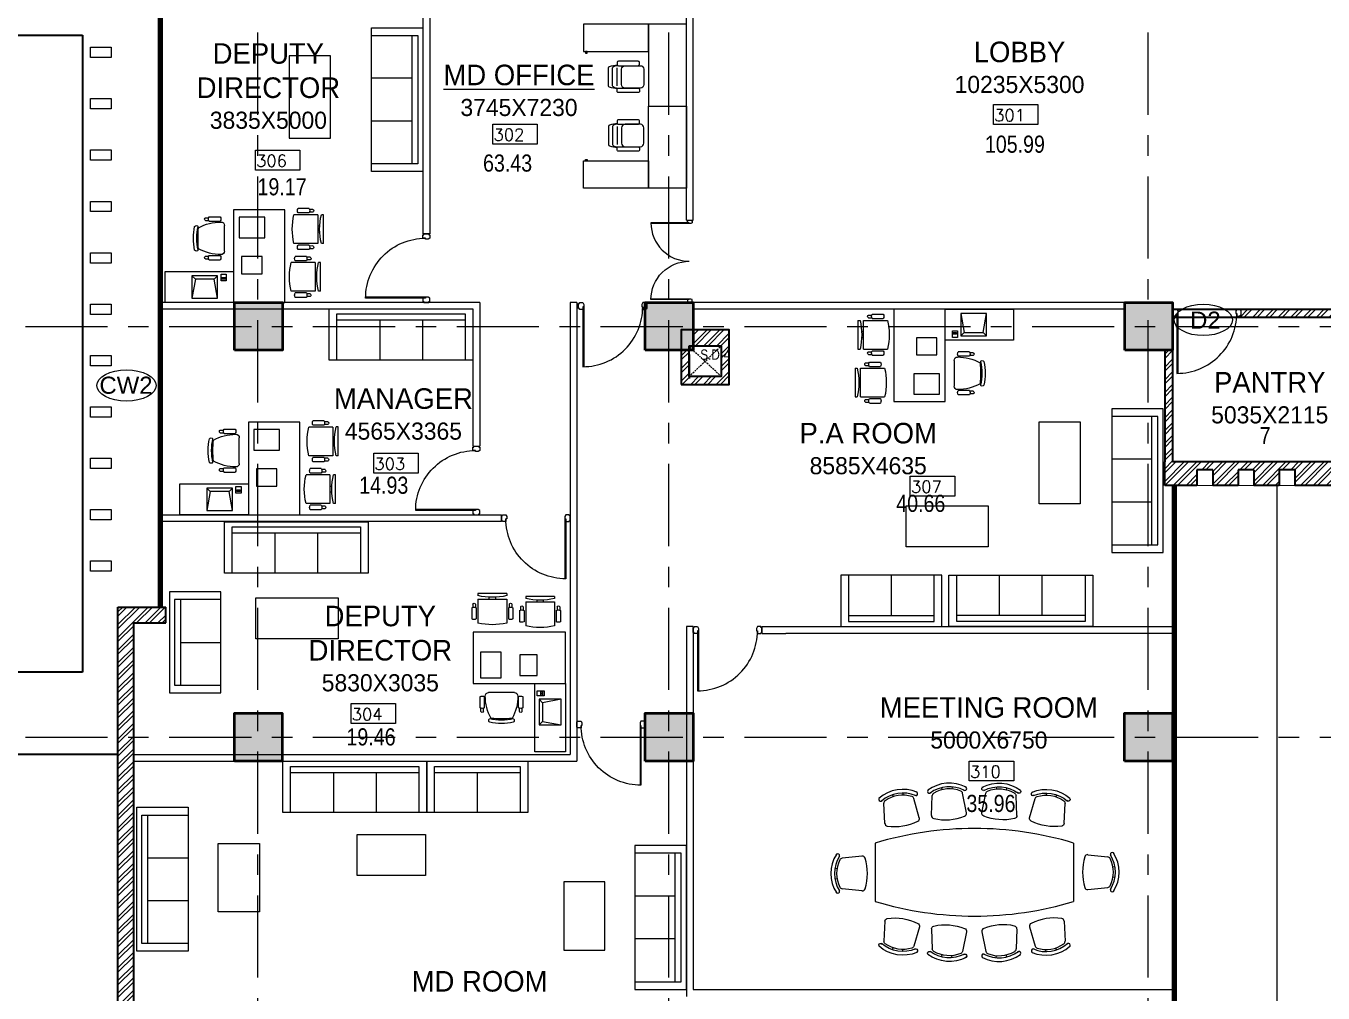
# Model space of a CAD drawing. Header units: millimetres. Extents: x 24487468 to 24959437, y -333213 to 842934.
# Drawn here: x 24724852 to 24743793, y 115436 to 129557 of the extents above; entities that cross this region are included whole.
import ezdxf

# ---------------------------------------------------------------- set-up
doc = ezdxf.new("R2010")
doc.units = ezdxf.units.MM
doc.header["$MEASUREMENT"] = 0
doc.linetypes.add('Centreline', pattern=[21, 12, -3, 3, -3])
doc.linetypes.add('DASHED2', pattern=[0.375, 0.25, -0.125])
doc.layers.get('0').update_dxf_attribs({"lineweight": 5})
for name, color, linetype, lineweight in [('A 0.13 dw', 175, 'Continuous', 5), ('A 0.13furniture', 30, 'Continuous', 0), ('AREA', 7, 'Continuous', 5), ('COLUMN', 12, 'Continuous', 40), ('HACTH', 8, 'Continuous', 0), ('hatch', 9, 'Continuous', 0), ('p1 plan grid lck', 6, 'Continuous', 5), ('room number', 99, 'Continuous', 20), ('text', 7, 'Continuous', 15), ('TEXT ROOM', 3, 'Continuous', 15), ('wall', 53, 'Continuous', 15), ('Wall1', 37, 'Continuous', 30), ('WALL2', 4, 'Continuous', 15), ('win shutters', 140, 'Continuous', 25)]:
    doc.layers.add(name, color=color, linetype=linetype, lineweight=lineweight)
doc.styles.add('arial', font='times.ttf')
doc.styles.add('ATTR', font='romans.shx', dxfattribs={"width": 0.8, "height": 0.48})
doc.styles.add('LABEL', font='arial.ttf', dxfattribs={"height": 18})
doc.styles.add('ordinary', font='arial.ttf')
doc.styles.add('ROMANS', font='romans__.ttf')
doc.styles.add('Tahoma', font='technic_.ttf')

# ---------------------------------------------------------------- blocks, each defined once
blk = doc.blocks.new('column 350')
at = {"layer": 'COLUMN', "ltscale": 100}
h = blk.add_hatch(color=256, dxfattribs=at)
h.dxf.hatch_style = 1
h.paths.add_polyline_path([(1327.5, 1037.5), (627.5, 1037.5), (627.5, 337.5), (1327.5, 337.5)])
blk.add_lwpolyline([(627.5, 1037.5), (1327.5, 1037.5), (1327.5, 337.5), (627.5, 337.5)], close=True, dxfattribs=at)
blk = doc.blocks.new('GHE3')
for p, q in [((-240, -75), (-208, -347)), ((240, -75), (208, -347)), ((-72, -445), (-67, -417)), ((72, -445), (67, -417))]:
    blk.add_line(p, q)
for centre, radius, start, end in [((0, -723), 723, 72.9702, 107.0298), ((-200, -70), 40, 107.0298, 186.638), ((200, -70), 40, 353.362, 72.9702), ((-168, -342), 40, 186.638, 243.2448), ((168, -342), 40, 296.7552, 353.362), ((-244, -407), 25.7, 44.8037, 252.3226), ((0, -8), 493, 237.851, 302.149), ((0, -8), 443, 237.7706, 302.2294), ((0, -8), 414, 243.2448, 296.7552), ((244, -407), 25.7, 287.6774, 135.1963)]:
    blk.add_arc(centre, radius, start, end)
blk = doc.blocks.new('A$C5AC834D6')
at = {"layer": 'A 0.13furniture'}
for p, q in [((1051, 2740), (1062, 2708)), ((1220, 2767), (1219, 2733)), ((1846, 2854), (1855, 2821)), ((2017, 2867), (2014, 2833)), ((2249, 2445), (2186, 2764)), ((925, 2275), (911, 2600)), ((1485, 2365), (1397, 2678)), ((1683, 2401), (1695, 2725)), ((771, 1955), (771, 1007)), ((3989, 1955), (3989, 1007)), ((555, 1745), (232, 1708)), ((4221, 1767), (4543, 1730)), ((116, 1547), (150, 1541)), ((4660, 1569), (4626, 1563)), ((116, 1376), (150, 1382)), ((4660, 1398), (4626, 1404)), ((555, 1178), (232, 1215)), ((4221, 1200), (4543, 1237)), ((3835, 687), (3849, 362)), ((2501, 517), (2564, 198)), ((3067, 561), (3055, 237)), ((3275, 597), (3363, 284)), ((3540, 195), (3541, 229)), ((3709, 222), (3698, 254)), ((2734, 95), (2736, 129)), ((2904, 109), (2895, 141))]:
    blk.add_line(p, q, dxfattribs=at)
for centre, radius, start, end in [((1217, 2243), 583, 66.9542, 131.2521), ((1217, 2243), 524, 66.8737, 131.3326), ((1428, 2755), 30.5, 233.9068, 81.4258), ((1647, 2793), 30.5, 112.1715, 319.6904), ((1972, 2345), 583, 62.3451, 126.6431), ((1972, 2345), 524, 62.2646, 126.7235), ((1742, 2723), 47.4, 121.2492, 177.856), ((1972, 2345), 490, 67.7389, 121.2492), ((2140, 2755), 47.4, 11.1321, 67.7389), ((2223, 2838), 30.5, 229.2977, 76.8167), ((857, 2664), 30.5, 116.7805, 324.2995), ((958, 2602), 47.4, 125.8583, 182.4651), ((1217, 2243), 490, 72.348, 125.8583), ((1352, 2665), 47.4, 15.7412, 72.348), ((1440, 2352), 47.4, 296.1329, 15.7412), ((1730, 2399), 47.4, 177.856, 257.4643), ((1906, 3188), 856, 257.4643, 291.5239), ((2202, 2436), 47.4, 291.5239, 11.1321), ((2380, -3395), 5587, 73.262, 106.738), ((972, 2278), 47.4, 182.4651, 262.0733), ((1083, 3079), 856, 262.0733, 296.1329), ((633, 1461), 583, 147.851, 212.149), ((633, 1461), 524, 147.7706, 212.2294), ((161, 1750), 30.5, 314.8037, 162.3226), ((238, 1661), 47.4, 96.638, 153.2448), ((560, 1698), 47.4, 17.0298, 96.638), ((-213, 1461), 856, 342.9702, 17.0298), ((4989, 1483), 856, 162.9702, 197.0298), ((4215, 1720), 47.4, 83.362, 162.9702), ((4538, 1683), 47.4, 26.7552, 83.362), ((4143, 1483), 490, 333.2448, 26.7552), ((4615, 1772), 30.5, 17.6774, 225.1963), ((4143, 1483), 524, 327.7706, 32.2294), ((4143, 1483), 583, 327.851, 32.149), ((633, 1461), 490, 153.2448, 206.7552), ((4538, 1284), 47.4, 276.638, 333.2448), ((161, 1173), 30.5, 197.6774, 45.1963), ((238, 1262), 47.4, 206.7552, 263.362), ((560, 1225), 47.4, 263.362, 342.9702), ((4215, 1247), 47.4, 197.0298, 276.638), ((4615, 1195), 30.5, 134.8037, 342.3226), ((2380, 6358), 5587, 253.262, 286.738), ((3320, 610), 47.4, 116.1329, 195.7412), ((3677, -116), 856, 82.0733, 116.1329), ((3788, 685), 47.4, 2.4651, 82.0733), ((2548, 526), 47.4, 111.5239, 191.1321), ((2844, -226), 856, 77.4643, 111.5239), ((3020, 563), 47.4, 357.856, 77.4643), ((3008, 239), 47.4, 301.2492, 357.856), ((3332, 207), 30.5, 53.9068, 261.4258), ((3543, 719), 583, 246.9542, 311.2521), ((3543, 719), 524, 246.8737, 311.3326), ((3409, 297), 47.4, 195.7412, 252.348), ((3543, 719), 490, 252.348, 305.8583), ((3802, 360), 47.4, 305.8583, 2.4651), ((3903, 298), 30.5, 296.7805, 144.2995), ((2527, 124), 30.5, 49.2977, 256.8167), ((2778, 617), 583, 242.3451, 306.6431), ((2778, 617), 524, 242.2646, 306.7235), ((2610, 208), 47.4, 191.1321, 247.7389), ((2778, 617), 490, 247.7389, 301.2492), ((3103, 169), 30.5, 292.1715, 139.6904)]:
    blk.add_arc(centre, radius, start, end, dxfattribs=at)
at = {"layer": 'A 0.13furniture', "yscale": 1.184075891309476, "zscale": 1.184075891312793}
for p, xscale, rotation in [((2777, 2335), -1.184075891309513, 175.5059231197664), ((3541, 2233), -1.184075891313681, 170.8968599599505), ((1219, 729), -1.184075891313681, 350.8968599599505), ((1973, 627), -1.184075891309513, 355.5059231197664)]:
    blk.add_blockref('GHE3', p, dxfattribs=dict(at, xscale=xscale, rotation=rotation))
blk = doc.blocks.new('md1')
at = {"layer": 'A 0.13 dw'}
for p, q in [((-924, 1799), (-936, 1799)), ((-936, 1799), (-936, 1748)), ((-924, 1811), (-924, 1799)), ((-848, 1811), (-924, 1811)), ((-848, 1799), (-848, 1811)), ((-836, 1799), (-848, 1799)), ((-836, 1748), (-836, 1799)), ((-936, 1748), (-911, 1736)), ((-911, 1736), (-874, 1736)), ((-874, 1736), (-874, 1748)), ((-874, 1748), (-836, 1748)), ((-874, 1748), (0, 1748)), ((-874, 1736), (0, 1736)), ((-936, 0), (-911, 12)), ((-936, -51), (-936, 0)), ((-911, 12), (-874, 12)), ((-874, 12), (-874, 0)), ((-874, 12), (0, 12)), ((-874, 0), (-836, 0)), ((-874, 0), (0, 0)), ((-836, 0), (-836, -51)), ((-924, -51), (-936, -51)), ((-924, -63), (-924, -51)), ((-848, -63), (-924, -63)), ((-836, -51), (-848, -51)), ((-848, -51), (-848, -63))]:
    blk.add_line(p, q, dxfattribs=at)
for points in [[(0, 1748), (0, 1748, -0.414214), (-874, 874)], [(0, 0), (0, 0, 0.414214), (-874, 874)]]:
    blk.add_lwpolyline(points, format="xyb", dxfattribs=at)
blk = doc.blocks.new('Door1000-flat-3')
at = {"layer": 'A 0.13 dw'}
for p, q in [((-38, 0), (-38, -12)), ((38, 0), (-38, 0)), ((-38, -12), (-50, -12)), ((-50, -12), (-50, -63)), ((-50, -63), (-25, -75)), ((-25, -75), (12, -75)), ((12, -75), (12, -63)), ((12, -63), (50, -63)), ((38, -12), (38, 0)), ((50, -12), (38, -12)), ((50, -63), (50, -12)), ((-50, -937), (-25, -925)), ((-50, -988), (-50, -937)), ((-25, -925), (12, -925)), ((12, -925), (12, -937)), ((12, -925), (886, -925)), ((12, -937), (50, -937)), ((12, -937), (886, -937)), ((50, -937), (50, -988)), ((-38, -988), (-50, -988)), ((-38, -1000), (-38, -988)), ((38, -1000), (-38, -1000)), ((50, -988), (38, -988)), ((38, -988), (38, -1000))]:
    blk.add_line(p, q, dxfattribs=at)
blk.add_lwpolyline([(886, -937), (886, -937, 0.414214), (12, -63)], format="xyb", dxfattribs=at)
blk = doc.blocks.new('*U36')
at = {"layer": 'room number'}
blk.add_lwpolyline([(46, 40), (46, 240), (491, 240), (491, 40)], close=True, dxfattribs=at)
at = {"layer": 'room number', "style": 'ROMANS'}
blk.add_attdef('ROOM_NUM', (53, 73), '', height=120, dxfattribs=at)
blk = doc.blocks.new('tt1')
at = {"layer": 'A 0.13furniture'}
for p, q in [((-1136, 904), (-1136, 641)), ((-1078, 902), (-1078, 639)), ((-1012, 901), (-1012, 640))]:
    blk.add_line(p, q, dxfattribs=at)
for points in [[(0, 0), (-552, 0), (-552, 1198), (0, 1198)], [(-552, 0), (-1502, 0), (-1502, 400), (-552, 400)], [(-1450, 400), (-1474, 400), (-1474, 422), (-1450, 422)]]:
    blk.add_lwpolyline(points, close=True, dxfattribs=at)
for points in [[(-993, 934), (-706, 934, 0.414214), (-686, 953), (-686, 979, 0.414214), (-706, 999), (-993, 999, 0.414214), (-1012, 979), (-1012, 953, 0.414214)], [(-673, 934), (-895, 934, 0.414214), (-947, 881), (-947, 660, 0.414214), (-895, 607), (-673, 607, 0.414214), (-621, 660), (-621, 881, 0.414214)], [(-993, 607), (-706, 607, -0.414214), (-686, 588), (-686, 562, -0.414214), (-706, 542), (-993, 542, -0.414214), (-1012, 562), (-1012, 588, -0.414214)]]:
    blk.add_lwpolyline(points, format="xyb", close=True, dxfattribs=at)
for centre, radius, start, end in [((-1117, 904), 19.6, 110.5247, 180), ((-1022, 650), 290, 87.2024, 110.5247), ((-1058, 902), 19.6, 125.6622, 180), ((-1008, 832), 106, 88.5058, 125.6622), ((-1117, 637), 19.6, 180, 249.4753), ((-1022, 891), 290, 249.4753, 272.7976), ((-1058, 639), 19.6, 180, 234.3378), ((-1008, 709), 106, 234.3378, 271.4942)]:
    blk.add_arc(centre, radius, start, end, dxfattribs=at)
blk = doc.blocks.new("84'' Sofa-flat-3-flat-1")
at = {"layer": 'A 0.13furniture'}
for p, q in [((-1987.5, -75), (-1987.5, -749.999925)), ((-112.5, -75), (-1987.5, -75)), ((-112.5, -162.5), (-1987.5, -162.5)), ((-1362.5, -162.5), (-1362.5, -749.999925)), ((-737.5, -162.5), (-737.5, -749.999925)), ((-112.5, -749.999925), (-112.5, -75))]:
    blk.add_line(p, q, dxfattribs=at)
blk.add_lwpolyline([(0, -749.999925), (0, 0), (-2100, 0), (-2100, -749.999925)], close=True, dxfattribs=at)
at = {"layer": 'A 0.13furniture', "style": 'ATTR', "text_generation_flag": 4, "width": 0.8, "flags": 9}
blk.add_attdef('ESTCODE', (0, 0), '', height=0.42, rotation=180, dxfattribs=at)
blk = doc.blocks.new('Production Armchair 1-flat-3-flat-1')
at = {"layer": 'A 0.13furniture'}
for p, q in [((175, 302), (224, 302)), ((175, 262), (225, 262)), ((231, 315), (393, 315)), ((231, 250), (393, 250)), ((454, 189), (454, -188)), ((175, -261), (225, -261)), ((175, -300), (224, -300)), ((231, -248), (393, -248)), ((231, -313), (393, -313))]:
    blk.add_line(p, q, dxfattribs=at)
for centre, radius, start, end in [((402, -433), 672, 89.8784, 119.0931), ((185, 282), 21.8, 114.8953, 245.3358), ((284, 282), 62.8, 148.9511, 211.0489), ((340, 282), 62.8, 328.9511, 31.0489), ((405, 190), 48.9, 359.252, 92.1864), ((804, 0), 804, 167.6021, 192.3979), ((44, 156), 30.3, 34.2916, 145.7084), ((854, 0), 804, 167.6021, 192.3979), ((1965, 0), 1896, 175.3453, 184.606), ((44, -156), 30.3, 214.2902, 325.7098), ((402, 435), 672, 240.894, 270.1219), ((405, -188), 48.9, 267.8132, 0.748), ((185, -280), 21.8, 114.6645, 245.1044), ((284, -281), 62.8, 148.9511, 211.0489), ((340, -281), 62.8, 328.9511, 31.0489)]:
    blk.add_arc(centre, radius, start, end, dxfattribs=at)
at = {"layer": 'A 0.13furniture', "style": 'ATTR', "text_generation_flag": 4, "width": 0.8, "flags": 9}
blk.add_attdef('ESTCODE', (0, 0), '', height=0.126, rotation=270, dxfattribs=at)
blk = doc.blocks.new('Executive Armchair 1-flat-5-flat-1')
at = {"layer": 'A 0.13furniture'}
for p, q in [((-80.00175, 209.8875), (-430.05475, 209.8875)), ((-207.9205, 299.7425), (-369.9195, 299.7425)), ((-207.9205, 234.94), (-369.9195, 234.94)), ((-152.609, 286.8125), (-201.71775, 286.7925)), ((-152.68875, 247.275), (-200.6105, 247.28)), ((-80.00175, -209.89), (-80.00175, 209.8875)), ((0, 210), (-30.0025, 210)), ((0, 210), (0, -210)), ((-53.85975, 45), (-80.00175, 45)), ((-80.00175, -45), (-53.8405, -45)), ((-80.00175, -209.89), (-430.001, -209.89)), ((-207.9205, -234.9425), (-369.9195, -234.9425)), ((-207.9205, -299.745), (-369.9195, -299.745)), ((-152.609, -286.815), (-201.71775, -286.795)), ((-152.68875, -247.2775), (-200.6105, -247.2825)), ((0, -210), (-30.0025, -210))]:
    blk.add_line(p, q, dxfattribs=at)
for centre, radius, start, end in [((439.44675, 0.11), 894.44925, 166.435999999, 193.5788), ((-316.09875, 267.3425), 62.82115, 148.951400001, 211.048700002), ((-261.74125, 267.3425), 62.82123, 328.951400001, 31.04859), ((-161.7745, 267.0625), 21.77348, 294.664000001, 65.104889999), ((839.5795, 0), 894.58, 166.423299999, 193.576700001), ((-316.099, -267.3425), 62.821, 148.951299998, 211.048700002), ((-261.741, -267.3425), 62.821, 328.951299998, 31.04867), ((-161.7745, -267.065), 21.77342, 294.894900003, 65.336150001)]:
    blk.add_arc(centre, radius, start, end, dxfattribs=at)
at = {"layer": 'A 0.13furniture', "style": 'ATTR', "text_generation_flag": 4, "width": 0.8, "flags": 9}
blk.add_attdef('ESTCODE', (0, 0), '', height=0.1199, rotation=90, dxfattribs=at)
blk = doc.blocks.new('Executive Armchair 1-flat-6-flat-1')
at = {"layer": 'A 0.13furniture'}
for p, q in [((-80.00175, 209.8875), (-430.05475, 209.8875)), ((-207.9205, 299.7425), (-369.9195, 299.7425)), ((-207.9205, 234.94), (-369.9195, 234.94)), ((-152.609, 286.8125), (-201.71775, 286.7925)), ((-152.68875, 247.275), (-200.6105, 247.28)), ((-80.00175, -209.89), (-80.00175, 209.8875)), ((0, 210), (-30.0025, 210)), ((0, 210), (0, -210)), ((-53.85975, 45), (-80.00175, 45)), ((-80.00175, -45), (-53.8405, -45)), ((-80.00175, -209.89), (-430.001, -209.89)), ((-207.9205, -234.9425), (-369.9195, -234.9425)), ((-207.9205, -299.745), (-369.9195, -299.745)), ((-152.609, -286.815), (-201.71775, -286.795)), ((-152.68875, -247.2775), (-200.6105, -247.2825)), ((0, -210), (-30.0025, -210))]:
    blk.add_line(p, q, dxfattribs=at)
for centre, radius, start, end in [((439.44675, 0.11), 894.44925, 166.435999999, 193.5788), ((-316.09875, 267.3425), 62.82115, 148.951400001, 211.048700002), ((-261.74125, 267.3425), 62.82123, 328.951400001, 31.04859), ((-161.7745, 267.0625), 21.77348, 294.664000001, 65.104889999), ((839.5795, 0), 894.58, 166.423299999, 193.576700001), ((-316.099, -267.3425), 62.821, 148.951299998, 211.048700002), ((-261.741, -267.3425), 62.821, 328.951299998, 31.04867), ((-161.7745, -267.065), 21.77342, 294.894900003, 65.336150001)]:
    blk.add_arc(centre, radius, start, end, dxfattribs=at)
at = {"layer": 'A 0.13furniture', "style": 'ATTR', "text_generation_flag": 4, "width": 0.8, "flags": 9}
blk.add_attdef('ESTCODE', (0, 0), '', height=0.1199, rotation=90, dxfattribs=at)
blk = doc.blocks.new('ASD-flat-1-flat-1')
at = {"layer": 'A 0.13furniture'}
for p, q in [((552383, -73628), (551383, -73628)), ((551383, -73628), (551383, -74078)), ((551777, -74017), (551777, -73692)), ((551827, -73967), (551777, -73692)), ((551777, -73692), (552152, -73692)), ((552152, -73692), (552102, -73967)), ((552152, -73692), (552152, -74017)), ((551777, -74017), (551827, -73967)), ((552152, -74017), (551777, -74017)), ((552102, -73967), (551827, -73967)), ((552102, -73967), (552152, -74017)), ((552202, -73942), (552202, -74042)), ((552277, -73942), (552202, -73942)), ((552202, -74042), (552277, -74042)), ((552214, -73967), (552214, -73992)), ((552264, -73967), (552214, -73967)), ((552214, -73992), (552264, -73992)), ((552239, -73967), (552239, -73992)), ((552264, -73992), (552264, -73967)), ((552277, -74042), (552277, -73942)), ((551383, -74078), (552383, -74078))]:
    blk.add_line(p, q, dxfattribs=at)
for points in [[(553133, -73628), (553133, -74978), (552383, -74978), (552383, -73628)], [(552801, -74296), (552501, -74296), (552501, -74046), (552801, -74046)], [(552839, -74871), (552464, -74871), (552464, -74571), (552839, -74571)]]:
    blk.add_lwpolyline(points, close=True, dxfattribs=at)
for name, p in [('Executive Armchair 1-flat-6-flat-1', (553655, -74001)), ('Production Armchair 1-flat-3-flat-1', (551797, -74565)), ('Executive Armchair 1-flat-5-flat-1', (553696, -74699))]:
    blk.add_blockref(name, p, dxfattribs=at)
at = {"layer": 'A 0.13furniture', "style": 'ATTR', "width": 0.8, "flags": 9}
blk.add_attdef('ESTCODE', (551777, -73692), '', height=0.00147, dxfattribs=at)
blk = doc.blocks.new('s11')
at = {"layer": 'A 0.13furniture'}
for p, q in [((-1363, 675), (-1363, 0)), ((-113, 675), (-1363, 675)), ((-1363, 587), (-1363, 0)), ((-113, 587), (-1363, 587)), ((-738, 587), (-738, 0)), ((-113, 0), (-113, 675))]:
    blk.add_line(p, q, dxfattribs=at)
blk.add_lwpolyline([(0, 0), (0, 750), (-1475, 750), (-1475, 0)], close=True, dxfattribs=at)
at = {"layer": 'A 0.13furniture', "style": 'ATTR', "text_generation_flag": 4, "width": 0.8, "flags": 9}
blk.add_attdef('ESTCODE', (0, 750), '', height=0.42, rotation=180, dxfattribs=at)

msp = doc.modelspace()

# ---------------------------------------------------------------- hatches: boundary and pattern name
at = {"layer": 'hatch', "ltscale": 100}
h = msp.add_hatch(dxfattribs=at)
h.set_pattern_fill('ANSI32', color=256, scale=350)
h.set_pattern_definition([(45, (24743264.67, 124133.5), (-92.808, 92.808), []), (45, (24743326.54, 124133.5), (-92.808, 92.808), [])])
h.paths.add_polyline_path([(24741951.1, 123076), (24742181.1, 123076), (24742181.1, 122846.8), (24742551.1, 122847.4), (24742551.1, 123076), (24742781.1, 123076), (24742781.1, 122847.7), (24743151.1, 122848.2), (24743151.1, 123076), (24743381.1, 123076), (24743381.1, 122848.6), (24745048.2, 122851), (24745048.2, 124306), (24745048.2, 125421), (24742584.1, 125421), (24742584.1, 125409), (24742596.1, 125409), (24742596.1, 125333), (24742584.1, 125333), (24742584.1, 125321), (24742532.3, 125321, -0.0042984), (24742531.5, 125306), (24744933.2, 125306), (24744933.2, 123191), (24741596.1, 123191), (24741596.1, 124821), (24741481.1, 124821), (24741481.1, 123191), (24741481.1, 122846), (24741621.1, 122846), (24741951.1, 122846.5)])
h = msp.add_hatch(dxfattribs=at)
h.set_pattern_fill('ANSI32', color=256, scale=350)
h.set_pattern_definition([(45, (24734771.12, 124720.58), (-92.808, 92.808), []), (45, (24734832.99, 124720.58), (-92.808, 92.808), [])])
h.paths.add_polyline_path([(24735121.1, 125118.1), (24734596.1, 125118.1), (24734596.1, 124888.1), (24735006.1, 124888.1), (24735006.1, 124438.1), (24734536.1, 124438.1), (24734536.1, 124821), (24734421.1, 124821), (24734421.1, 124323.1), (24735121.1, 124323.1)])
h = msp.add_hatch(dxfattribs=at)
h.set_pattern_fill('ANSI32', color=256, scale=350)
h.paths.add_polyline_path([(24726425.6, 120841), (24726893.4, 120841), (24726893.4, 121071), (24726195.6, 121071), (24726195.6, 111321), (24728595.6, 111321), (24728595.6, 112186), (24728365.6, 112186), (24728365.6, 111551), (24726425.6, 111551)])
h.paths.add_polyline_path([(24734985.1, 113521), (24734595.1, 113521), (24734595.1, 113406), (24734870.1, 113406), (24734870.1, 111871), (24733760.1, 111871), (24733760.1, 112186), (24733645.1, 112186), (24733645.1, 111756), (24734985.1, 111756)])
h.paths.add_polyline_path([(24733895.1, 112936), (24733645.1, 112936), (24733645.1, 112821), (24733895.1, 112821)])
h.paths.add_polyline_path([(24736403.7, 114386), (24734495.4, 114386), (24734495.4, 114271), (24736288.7, 114271), (24736288.7, 112186), (24736403.7, 112186)])

# ---------------------------------------------------------------- linework, layer by layer
at = {"ltscale": 100}
msp.add_lwpolyline([(24726815.1, 130441), (24726815.1, 121071), (24726195.6, 121071), (24726195.6, 111321), (24728595.6, 111321), (24728595.6, 111956), (24740870.1, 111956), (24740870.1, 111956), (24741621.1, 111956), (24741621.1, 122846), (24745048.2, 122851)], dxfattribs=at)
at = {"layer": 'A 0.13furniture'}
for points in [[(24728697.4, 129120.1), (24728697.4, 127920.1), (24729297.4, 127920.1), (24729297.4, 129120.1)], [(24740246.1, 123777.2), (24740246.1, 122577.2), (24739646.1, 122577.2), (24739646.1, 123777.2)], [(24737703.5, 122550.8), (24738903.5, 122550.8), (24738903.5, 121950.8), (24737703.5, 121950.8)], [(24729410.5, 120608.5), (24728210.5, 120608.5), (24728210.5, 121208.5), (24729410.5, 121208.5)], [(24730687.5, 117153.1), (24729687.5, 117153.1), (24729687.5, 117753.1), (24730687.5, 117753.1)], [(24728261.2, 117619.9), (24728261.2, 116619.9), (24727661.2, 116619.9), (24727661.2, 117619.9)], [(24732705.4, 117061.6), (24732705.4, 116061.6), (24733305.4, 116061.6), (24733305.4, 117061.6)]]:
    msp.add_lwpolyline(points, close=True, dxfattribs=at)
at = {"layer": 'HACTH', "linetype": 'DASHED2', "ltscale": 100}
for p, q in [((24734536.1, 124438.1), (24735006.1, 124888.1)), ((24735006.1, 124438.1), (24734536.1, 124874.1))]:
    msp.add_line(p, q, dxfattribs=at)
at = {"layer": 'p1 plan grid lck', "linetype": 'Centreline', "ltscale": 100}
for p, q in [((24728234, 154661.4), (24728234, 107814.4)), ((24734234, 154661.4), (24734234, 107814.4)), ((24741234, 154661.4), (24741234, 107814.4)), ((24710143.4, 125171), (24762533.2, 125171)), ((24710143.4, 119171), (24762531.6, 119171))]:
    msp.add_line(p, q, dxfattribs=at)
at = {"layer": 'text', "ltscale": 100}
for centre, major_axis, ratio in [((24742043.5, 125264.6), (-424.8, 0), 0.5372842), ((24726319.5, 124307.2), (-432.5, 0), 0.5276082)]:
    msp.add_ellipse(centre, major_axis=major_axis, ratio=ratio, dxfattribs=at)
at = {"layer": 'wall', "ltscale": 100}
msp.add_line((24743121.1, 112071), (24743121.1, 122846), dxfattribs=at)
for points in [[(24725796.1, 129246), (24726096.1, 129246), (24726096.1, 129096), (24725796.1, 129096)], [(24725796.1, 128496), (24726096.1, 128496), (24726096.1, 128346), (24725796.1, 128346)], [(24725796.1, 127746), (24726096.1, 127746), (24726096.1, 127596), (24725796.1, 127596)], [(24725796.1, 126996), (24726096.1, 126996), (24726096.1, 126846), (24725796.1, 126846)], [(24725796.1, 126246), (24726096.1, 126246), (24726096.1, 126096), (24725796.1, 126096)], [(24725796.1, 125496), (24726096.1, 125496), (24726096.1, 125346), (24725796.1, 125346)], [(24725796.1, 124746), (24726096.1, 124746), (24726096.1, 124596), (24725796.1, 124596)], [(24725796.1, 123996), (24726096.1, 123996), (24726096.1, 123846), (24725796.1, 123846)], [(24725796.1, 123246), (24726096.1, 123246), (24726096.1, 123096), (24725796.1, 123096)], [(24725796.1, 122496), (24726096.1, 122496), (24726096.1, 122346), (24725796.1, 122346)], [(24725796.1, 121746), (24726096.1, 121746), (24726096.1, 121596), (24725796.1, 121596)]]:
    msp.add_lwpolyline(points, close=True, dxfattribs=at)
at = {"layer": 'Wall1', "ltscale": 100}
for p, q in [((24718116.5, 129421), (24725677.2, 129421)), ((24725677.2, 129421), (24725677.2, 120121)), ((24741596.1, 125421), (24745048.2, 125421)), ((24741596.1, 125306), (24744933.2, 125306)), ((24741481.1, 124821), (24741481.1, 123191)), ((24741596.1, 124821), (24741596.1, 123191)), ((24734536.1, 124761), (24734536.1, 124411)), ((24741481.1, 122846), (24741481.1, 123191)), ((24744933.2, 123191), (24741596.1, 123191)), ((24742181.1, 123076), (24741951.1, 123076)), ((24741951.1, 123076), (24741951.1, 122846)), ((24742181.1, 123076), (24742181.1, 122846)), ((24742781.1, 123076), (24742551.1, 123076)), ((24742551.1, 123076), (24742551.1, 122846)), ((24742781.1, 123076), (24742781.1, 122846)), ((24743151.1, 123076), (24743151.1, 122846)), ((24743381.1, 123076), (24743151.1, 123076)), ((24743381.1, 123076), (24743381.1, 122846)), ((24741951.1, 122846), (24741481.1, 122846)), ((24741621.1, 122846), (24741621.1, 112921)), ((24741621.1, 122846), (24741621.1, 112186)), ((24742551.1, 122846), (24742181.1, 122846)), ((24743151.1, 122846), (24742781.1, 122846)), ((24745048.2, 122846), (24743381.1, 122846)), ((24726195.6, 111321), (24726195.6, 121071)), ((24726195.6, 121071), (24726893.4, 121071)), ((24726893.4, 120841), (24726893.4, 121071)), ((24726425.6, 111551), (24726425.6, 120841)), ((24726425.6, 120841), (24726893.4, 120841)), ((24725195.6, 120121), (24718116.5, 120121)), ((24725677.2, 120121), (24725195.6, 120121)), ((24726195.6, 118921), (24716916.5, 118921))]:
    msp.add_line(p, q, dxfattribs=at)
for points in [[(24734421.1, 124323.1), (24735121.1, 124323.1), (24735121.1, 125118.1), (24734421.1, 125118.1)], [(24734536.1, 124888.1), (24735006.1, 124888.1), (24735006.1, 124438.1), (24734536.1, 124438.1)]]:
    msp.add_lwpolyline(points, close=True, dxfattribs=at)
at = {"layer": 'WALL2', "ltscale": 100}
for p, q in [((24734496.2, 126721), (24734496.6, 130821)), ((24734596.2, 126721), (24734596.6, 130821)), ((24730649.3, 130521), (24730649.3, 126521)), ((24730749.3, 130621), (24730749.3, 126521)), ((24734496.2, 126721), (24734596.2, 126721)), ((24730749.3, 126521), (24730649.3, 126521)), ((24731479.9, 125521), (24726815.1, 125521)), ((24731379.9, 125421), (24726815.1, 125421)), ((24731479.9, 125521), (24730647.9, 125521)), ((24731379.9, 125421), (24731379.9, 123421)), ((24731479.9, 125521), (24731479.9, 123421)), ((24732896.5, 125521), (24732796.5, 125521)), ((24732796.5, 125521), (24732796.5, 118921)), ((24732896.5, 125521), (24732896.5, 125421)), ((24732896.5, 125521), (24732896.5, 118821)), ((24740896.1, 125521), (24734596.1, 125521)), ((24740896.1, 125421), (24734596.1, 125421)), ((24731379.9, 123421), (24731479.9, 123421)), ((24726815.1, 122421), (24731797, 122421)), ((24731797, 122421), (24731797, 122321)), ((24731797, 122321), (24726815.1, 122321)), ((24734495.7, 120787.7), (24734495.3, 115386.6)), ((24734596.2, 120787.7), (24734495.7, 120787.7)), ((24734596.2, 120787.7), (24734595.4, 116999.1)), ((24735596.2, 120787.7), (24735596.1, 120687.7)), ((24735596.1, 120687.7), (24735946.7, 120687.6)), ((24735596.2, 120787.7), (24735846.7, 120787.7)), ((24735846.7, 120787.7), (24741621.1, 120787.7)), ((24741621.1, 120687.7), (24735946.7, 120687.7)), ((24734595.6, 119757.3), (24734596.1, 119757.3)), ((24726425.6, 118921), (24732796.5, 118921)), ((24726425.6, 118821), (24732896.5, 118821)), ((24734595.6, 118921), (24734595.4, 116405.9)), ((24734595.4, 116999.1), (24734595.4, 115486)), ((24734595.4, 115486), (24741621.1, 115486))]:
    msp.add_line(p, q, dxfattribs=at)
at = {"layer": 'win shutters', "ltscale": 100, "const_width": 75}
for points in [[(24726815.1, 121071), (24726815.1, 130441)], [(24741621.1, 122846), (24741621.1, 112071)]]:
    msp.add_lwpolyline(points, dxfattribs=at)

# ---------------------------------------------------------------- block references
at = {"layer": 'A 0.13 dw', "xscale": -1}
for p, rotation in [((24730698.1, 126521), 0.00785048126449972), ((24731428.8, 123421), 0.00785048126449972), ((24731797, 122371), 90.00785048126458), ((24732895.6, 119356.7), 90.00785048126458)]:
    msp.add_blockref('Door1000-flat-3', p, dxfattribs=dict(at, rotation=rotation))
at = {"layer": 'A 0.13 dw'}
for p, rotation in [((24733921.2, 125467.3), 270), ((24742596.1, 125371), 270), ((24735596.2, 120736.3), 269.9921495187354)]:
    msp.add_blockref('Door1000-flat-3', p, dxfattribs=dict(at, rotation=rotation))
at = {"layer": 'A 0.13furniture', "xscale": -1}
for name, p, rotation in [("84'' Sofa-flat-3-flat-1", (24730649.3, 129530.6), 270), ('ASD-flat-1-flat-1', (24175499.6, 51892.5), 179.9999999813612), ('ASD-flat-1-flat-1', (25290656.4, 199049.5), 359.9999999813613), ('ASD-flat-1-flat-1', (24175716.9, 48792.5), 179.9999999813527), ("84'' Sofa-flat-3-flat-1", (24740430.4, 120787.7), 180), ('ASD-flat-1-flat-1', (24806361.1, -432426.5), 269.9999999813613), ("84'' Sofa-flat-3-flat-1", (24726471.4, 116048.4), 90)]:
    msp.add_blockref(name, p, dxfattribs=dict(at, rotation=rotation))
for name, p in [("84'' Sofa-flat-3-flat-1", (24729279.9, 125428.5)), ("84'' Sofa-flat-3-flat-1", (24727749.1, 122317.8)), ("84'' Sofa-flat-3-flat-1", (24728604, 118821)), ('s11', (24730704, 118071))]:
    msp.add_blockref(name, p, dxfattribs=at)
at = {"layer": 'A 0.13furniture'}
for name, p, rotation in [("84'' Sofa-flat-3-flat-1", (24741456.8, 121867.1), 270), ('s11', (24727698, 121293.3), 89.99999999999999), ("84'' Sofa-flat-3-flat-1", (24734495.3, 115490.1), 270)]:
    msp.add_blockref(name, p, dxfattribs=dict(at, rotation=rotation))
at = {"layer": 'A 0.13furniture', "xscale": 0.9000000000000001, "yscale": 0.9000000000000001, "zscale": 0.9000000000000001}
msp.add_blockref('A$C5AC834D6', (24736561, 115866.6), dxfattribs=at)
at = {"layer": 'COLUMN', "rotation": 89.99999999994951}
for p in [(24728933.6, 124193.5), (24734933.6, 124193.5), (24741933.6, 124193.5), (24728933.1, 118193.5), (24734933.1, 118193.5), (24741933.1, 118193.5)]:
    msp.add_blockref('column 350', p, dxfattribs=at)
at = {"layer": 'room number', "xscale": 1.456692913385827, "yscale": 1.456692913385827, "zscale": 0.984251968503937}
for p, values in [((24738913.5, 128059.5), {'ROOM_NUM': '301'}), ((24731602.7, 127775), {'ROOM_NUM': '302'}), ((24728136.3, 127393.6), {'ROOM_NUM': '306'}), ((24729862.9, 122970.8), {'ROOM_NUM': '303'}), ((24737698.8, 122635.6), {'ROOM_NUM': '307'}), ((24729531.6, 119312.7), {'ROOM_NUM': '304'}), ((24738559.8, 118474.7), {'ROOM_NUM': '310'})]:
    msp.add_blockref('*U36', p, dxfattribs=at).add_auto_attribs(values)
at = {"layer": 'WALL2', "xscale": -1, "rotation": 180}
msp.add_blockref('tt1', (24734496.5, 129584), dxfattribs=at)
at = {"layer": 'WALL2'}
msp.add_blockref('tt1', (24734496.5, 127187.1), dxfattribs=at)
at = {"layer": 'WALL2', "xscale": 0.6403191634977956, "yscale": 0.6403191634977956, "zscale": 0.6403191634977956, "rotation": 180}
msp.add_blockref('md1', (24733979, 126680.7), dxfattribs=at)
at = {"layer": 'WALL2', "rotation": 180}
msp.add_blockref('s11', (24736751.7, 121537.7), dxfattribs=at)

# ---------------------------------------------------------------- texts
at = {"layer": 'AREA', "char_height": 250, "attachment_point": 1, "style": 'Tahoma'}
for s, insert, width in [('105.99', (24738855.2, 127956), 1059.211), ('63.43', (24731526.7, 127680.3), 969.404), ('19.17', (24728234, 127334.3), 591.39), ('7', (24742868.1, 123701.7), 853.505), ('14.93', (24729718.7, 122976.4), 846.214), ('40.66', (24737560.4, 122712), 853.505), ('19.46', (24729532.6, 119302), 860.797), ('35.96', (24738584.9, 118330.1), 845.833)]:
    msp.add_mtext(s, dxfattribs=dict(at, insert=insert, width=width))
at = {"layer": 'text', "ltscale": 100, "insert": (24741851.6, 125386.3), "char_height": 200, "attachment_point": 1, "style": 'ordinary'}
msp.add_mtext_dynamic_manual_height_columns('{\\H1.25x;D2}', width=373.513, gutter_width=15, heights=[0], dxfattribs=at)
at = {"layer": 'text', "insert": (24734842.9, 124833), "char_height": 150, "width": 4499.814, "attachment_point": 2, "style": 'LABEL'}
msp.add_mtext('\\pi-450,l600,t600;{\\fTechnic|b0|i0|c2|p2;S.D-4}', dxfattribs=at)
at = {"layer": 'text', "ltscale": 100, "insert": (24725925.3, 124436.5), "char_height": 250, "width": 155.781, "attachment_point": 1, "style": 'ordinary'}
msp.add_mtext('CW2', dxfattribs=at)
at = {"layer": 'TEXT ROOM', "char_height": 300, "attachment_point": 5, "style": 'arial'}
for s, insert, width in [('{\\fTechnic|b0|i0|c2|p2;\\P\\fNirmala UI|b0|i0|c0|p34;DEPUTY DIRECTOR \\H0.83333x;3835X5000 }', (24728392.3, 128929), 3012.597), ('{\\fTechnic|b0|i0|c2|p2;\\P\\fNirmala UI|b0|i0|c0|p34;LOBBY\\P\\H0.83334x;10235X5300}', (24739360.6, 129201.5), 4153.919), ('{\\fTechnic|b0|i0|c2|p2;\\P\\fNirmala UI|b0|i0|c0|p34;\\LMD OFFICE\\P\\H0.83333x;\\l3745X7230}', (24732051.7, 128865.2), 3927.663), ('{\\fTechnic|b0|i0|c2|p2;\\P\\fNirmala UI|b0|i0|c0|p34;PANTRY\\P\\H0.83333x;5035X2115}', (24743014.2, 124377.3), 3012.597), ('{\\fTechnic|b0|i0|c2|p2;\\P\\pt3300;\\fNirmala UI|b0|i0|c0|p34;MANAGER\\P\\H0.83333x;4565X3365}', (24730363.9, 124139.8), 3012.597), ('{\\fTechnic|b0|i0|c2|p2;\\P\\fNirmala UI|b0|i0|c0|p34;P.A ROOM\\P\\H0.83333x;8585X4635}', (24737150.9, 123634.6), 3012.597), ('{\\fTechnic|b0|i0|c2|p2;\\P\\pt3300;\\fNirmala UI|b0|i0|c0|p34;DEPUTY DIRECTOR \\H0.83333x;5830X3035}', (24730026.6, 120715.2), 3012.597), ('{\\fTechnic|b0|i0|c2|p2;\\P\\fNirmala UI|b0|i0|c0|p34;MEETING ROOM\\H1.1667x;\\P\\H0.71427x;5000X6750}', (24738913.1, 119629.2), 9381.345), ('{\\fTechnic|b0|i0|c2|p2;\\P\\fNirmala UI|b0|i0|c0|p34;MD ROOM\\P\\H0.83333x;8565X6750}', (24731476, 115631.2), 3612.597)]:
    msp.add_mtext(s, dxfattribs=dict(at, insert=insert, width=width))

doc.saveas('drawing.dxf')
